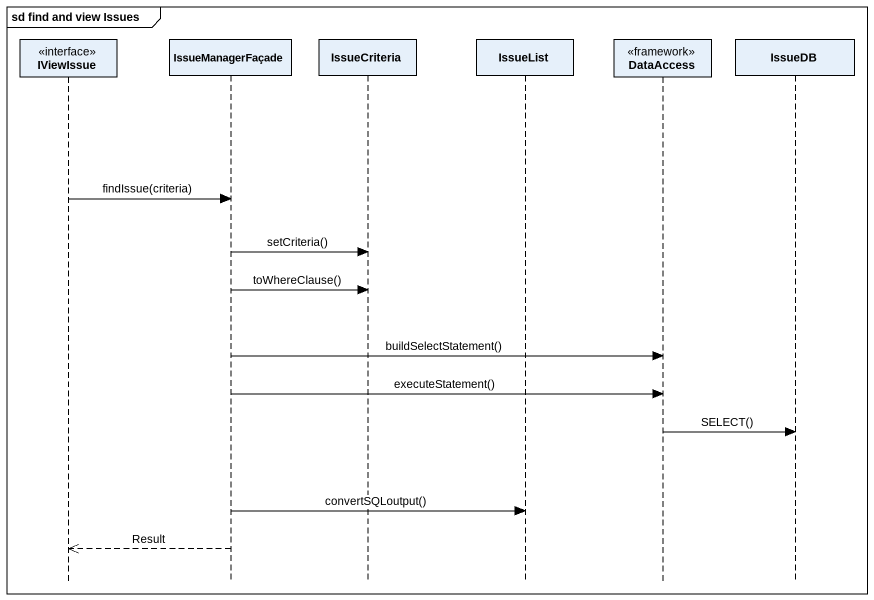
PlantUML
@startuml
mainframe sd find and view Issues
hide footbox
participant IViewIssue <<interface>>
participant IssueManagerFaçade
participant IssueCriteria
participant IssueList
participant DataAccess <<framework>>
participant IssueDB

IViewIssue -> IssueManagerFaçade : findIssue(criteria)
IssueManagerFaçade -> IssueCriteria : setCriteria()
IssueManagerFaçade -> IssueCriteria : toWhereClause()
IssueManagerFaçade -> DataAccess : buildSelectStatement()
IssueManagerFaçade -> DataAccess : executeStatement()
DataAccess -> IssueDB : SELECT()
IssueManagerFaçade -> IssueList : convertSQLoutput()
IssueManagerFaçade -->> IViewIssue : Result
@enduml
